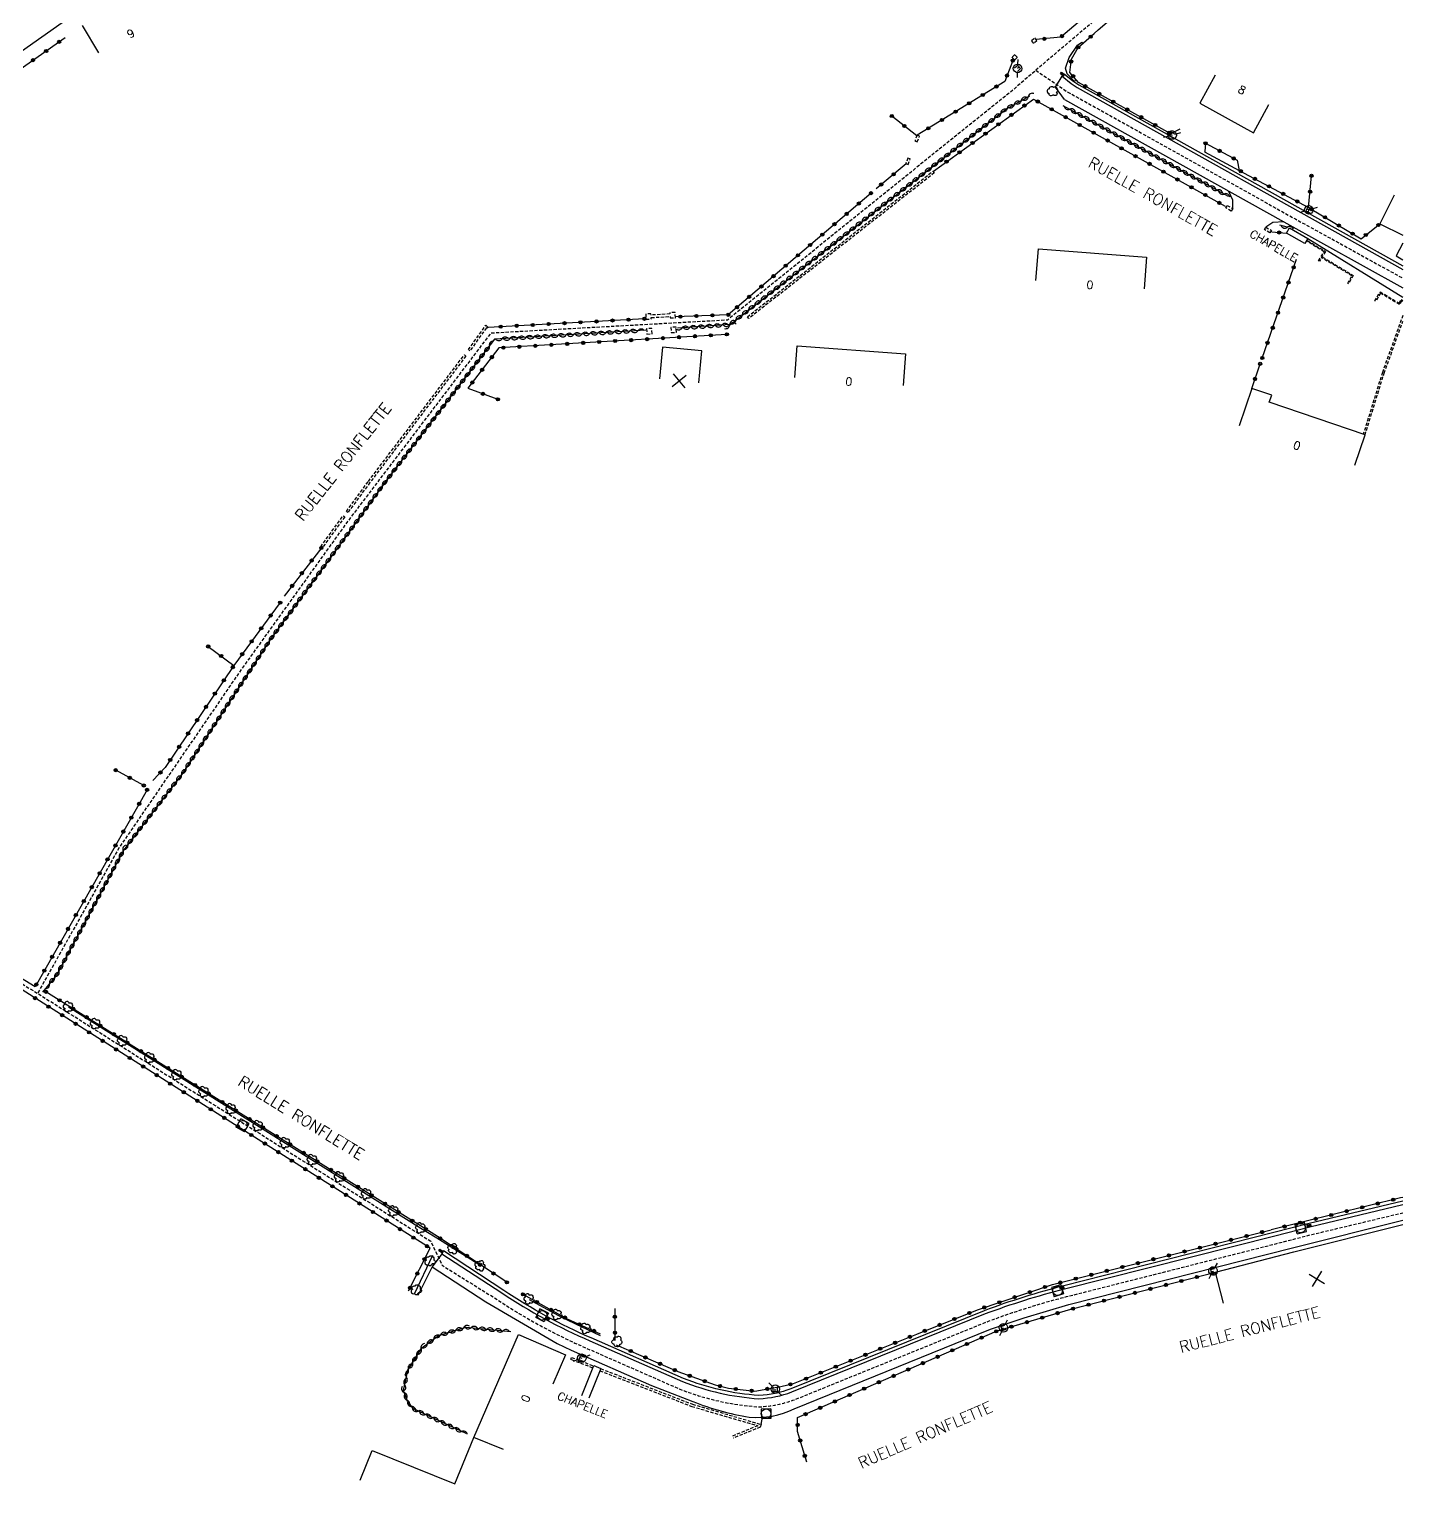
# Model space of a CAD drawing. Header units: millimetres. Extents: x 104000 to 105001, y 137000 to 138000.
# Drawn here: x 104785.3 to 105000, y 137483 to 137710.3 of the extents above; entities that cross this region are included whole.
import ezdxf
from ezdxf.enums import TextEntityAlignment as Align

# ---------------------------------------------------------------- set-up
doc = ezdxf.new("R2010")
doc.units = ezdxf.units.MM
doc.linetypes.add('DASHED', pattern=[0.75, 0.5, -0.25])
doc.layers.get('0').update_dxf_attribs({"linetype": 'CONTINUOUS'})
for name, color, linetype in [('W0001', 6, 'DASHED'), ('W0008', 7, 'CONTINUOUS'), ('W0100', 7, 'CONTINUOUS'), ('W0112', 1, 'DASHED'), ('W0300', 7, 'CONTINUOUS'), ('W0302', 3, 'CONTINUOUS'), ('W0310', 3, 'CONTINUOUS'), ('W0322', 7, 'CONTINUOUS'), ('W0334', 7, 'CONTINUOUS'), ('W0400', 7, 'CONTINUOUS'), ('W0420', 7, 'CONTINUOUS'), ('W0471', 7, 'CONTINUOUS'), ('W0984', 7, 'CONTINUOUS'), ('W0989', 7, 'CONTINUOUS'), ('W0991', 7, 'CONTINUOUS'), ('W1102', 7, 'CONTINUOUS')]:
    doc.layers.add(name, color=color, linetype=linetype)
doc.styles.get("Standard").update_dxf_attribs({"font": 'romans.shx', "width": 0.85})

# ---------------------------------------------------------------- blocks, each defined once
blk = doc.blocks.new('t991o')
at = {"color": 0, "linetype": 'Continuous'}
for p, q in [((-1, 1), (1, -1)), ((-1, -1), (1, 1))]:
    blk.add_line(p, q, dxfattribs=at)
blk = doc.blocks.new('t310o')
at = {"color": 0, "linetype": 'Continuous'}
for centre, start, end in [((-0.5, 0.38), 216.8699, 323.1304), ((0.5, -0.37), 36.8699, 143.1303)]:
    blk.add_arc(centre, 0.625, start, end, dxfattribs=at)
blk = doc.blocks.new('t322o')
at = {"color": 0, "linetype": 'Continuous'}
for radius in [0.25, 0.15]:
    blk.add_circle((0, 0), radius, dxfattribs=at)
blk = doc.blocks.new('T300')
for p, q in [((-0.8, 0.51), (-0.86, 0.34)), ((-0.86, 0.34), (-0.86, 0.17)), ((-0.86, 0.17), (-0.74, 0.06)), ((-0.69, 0.63), (-0.8, 0.51)), ((-0.8, -0.06), (-0.74, 0.06)), ((-0.74, 0.06), (-0.69, 0.11)), ((-0.57, 0.69), (-0.69, 0.63)), ((-0.46, 0.69), (-0.57, 0.69)), ((-0.29, 0.63), (-0.46, 0.69)), ((-0.29, 0.63), (-0.17, 0.74)), ((-0.23, 0.57), (-0.29, 0.63)), ((-0.17, 0.74), (-0.06, 0.8)), ((-0.06, 0.8), (0.06, 0.8)), ((0.06, 0.8), (0.23, 0.74)), ((0.23, 0.74), (0.34, 0.63)), ((0.34, 0.63), (0.4, 0.51)), ((0.46, 0.46), (0.34, 0.46)), ((0.4, 0.51), (0.4, 0.46)), ((0.57, 0.4), (0.46, 0.46)), ((0.57, 0.4), (0.69, 0.29)), ((0.69, 0.29), (0.74, 0.17)), ((0.74, 0.06), (0.69, -0.17)), ((0.74, 0.17), (0.74, 0.06)), ((-0.8, -0.17), (-0.8, -0.06)), ((-0.8, -0.23), (-0.8, -0.17)), ((-0.74, -0.34), (-0.8, -0.23)), ((-0.69, -0.4), (-0.74, -0.34)), ((-0.51, -0.46), (-0.69, -0.4)), ((-0.4, -0.46), (-0.51, -0.46)), ((-0.4, -0.46), (-0.34, -0.46)), ((-0.34, -0.46), (-0.34, -0.4)), ((-0.34, -0.51), (-0.34, -0.46)), ((-0.29, -0.63), (-0.34, -0.51)), ((-0.17, -0.74), (-0.29, -0.63)), ((-0.06, -0.8), (-0.17, -0.74)), ((0.06, -0.8), (-0.06, -0.8)), ((0.17, -0.74), (0.06, -0.8)), ((0.23, -0.69), (0.17, -0.74)), ((0.29, -0.46), (0.23, -0.46)), ((0.29, -0.63), (0.23, -0.69)), ((0.46, -0.4), (0.29, -0.46)), ((0.34, -0.51), (0.29, -0.63)), ((0.34, -0.51), (0.34, -0.46)), ((0.57, -0.34), (0.46, -0.4)), ((0.63, -0.29), (0.57, -0.34)), ((0.69, -0.17), (0.63, -0.29))]:
    blk.add_line(p, q)
blk = doc.blocks.new('T420')
for p, q in [((0.75, 0.75), (-0.75, 0.75)), ((-0.75, 0.75), (-0.75, -0.75)), ((0.75, 0.75), (0.75, -0.75)), ((0.75, -0.75), (-0.75, -0.75))]:
    blk.add_line(p, q)
blk.add_ellipse((0, 0), major_axis=(-0.53, 0.53), ratio=1, start_param=3.926991, end_param=10.210176)
blk = doc.blocks.new('T400')
for p, q in [((-0.15, 0.3), (0.15, 0.3)), ((-0.15, -0.25), (-0.15, 0.3)), ((-0.15, 0.15), (0.15, 0.15)), ((-0.15, 0), (0.15, 0)), ((0.15, 0.3), (0.15, -0.25)), ((-0.15, -0.15), (0.15, -0.15)), ((-0.15, -0.25), (-0.15, -0.3)), ((-0.15, -0.3), (0.15, -0.3)), ((0.15, -0.3), (0.15, -0.25))]:
    blk.add_line(p, q)
blk = doc.blocks.new('T471')
for p, q in [((-0.333334, 0.333334), (-0.333334, -0.333334)), ((-0.333334, 0.333334), (0.333334, 0.333334)), ((-0.333334, 0), (0, 0)), ((0.500001, 0.500001), (1.000002, 1.000002)), ((-0.500001, -0.500001), (-1.000002, -1.000002)), ((-0.333334, -0.333334), (0.333334, -0.333334))]:
    blk.add_line(p, q)
blk.add_ellipse((0, 0), major_axis=(0.471405, 0.471405), ratio=1, start_param=5.4977871438, end_param=11.780972451)

msp = doc.modelspace()

# ---------------------------------------------------------------- linework, layer by layer
at = {"layer": 'W0001', "flags": 128}
for points in [[(104973.09, 137735.15), (104967.99, 137727.03), (104962.45, 137720.59), (104947.97, 137708.44), (104938.67, 137700.49), (104923.57, 137688.35), (104894.42, 137664.85), (104857.42, 137662.8), (104835.07, 137633.41), (104818.44, 137610.27), (104799.4, 137582.49), (104786.62, 137559.67)], [(104942.63, 137703.88), (104947.61, 137700.49), (104983.19, 137680.66), (105000, 137671.4)]]:
    msp.add_lwpolyline(points, dxfattribs=at)
msp.add_lwpolyline([(104669.3, 137591.38), (104703.31, 137577.51), (104708.58, 137576.68), (104774.55, 137566.94), (104786.71, 137559.62), (104815.22, 137541.61), (104848.06, 137520.95), (104849.85, 137517.18), (104858.5, 137511.8, 0.044778), (104872.41, 137504.23), (104886.9, 137497.88, 0.078335), (104899.35, 137495.07, 0.076864), (104904.98, 137496.21), (104935.21, 137508.45, -0.02628), (104947.44, 137512.29), (104980.28, 137520.59), (104985.75, 137521.99), (105000, 137525.39)], format="xyb", dxfattribs=at)
at = {"layer": 'W0008'}
for points in [[(104896.34, 137781.65, 0.368401), (104892.56, 137782.63), (104881.52, 137776.16), (104864.12, 137766), (104852.49, 137759.18), (104838.28, 137750.85), (104828.64, 137747.43), (104826.71, 137746.69), (104825.44, 137745.64), (104823.93, 137743.43), (104820.87, 137738.22), (104816.57, 137731.44), (104813.42, 137727.53), (104783.23, 137706.21), (104763.36, 137689.36), (104754.35, 137679.9), (104745.04, 137670.14), (104734.83, 137659.47), (104718.82, 137642.62), (104712.51, 137636.01), (104702.18, 137625.17), (104691.75, 137614.21), (104683.85, 137605.85), (104672.47, 137590.62)], [(104849.77, 137519), (104859.19, 137512.86, 0.044803), (104872.92, 137505.38), (104887.39, 137499.04, 0.077746), (104899.36, 137496.34, 0.075582), (104904.52, 137497.39), (104934.75, 137509.63, -0.026321), (104947.13, 137513.51), (104979.97, 137521.81), (104985.45, 137523.21), (105000, 137526.69)], [(104848.27, 137516.93), (104856.65, 137511.48), (104867.84, 137504.99), (104870.01, 137503.92), (104882.54, 137498.42), (104889.04, 137495.9, 0.053973), (104897.84, 137493.47, 0.134723), (104904.84, 137494.75), (104935.56, 137507.18), (104940.81, 137509), (104947.8, 137511.05), (104982.72, 137519.93), (105000, 137524.24)]]:
    msp.add_lwpolyline(points, format="xyb", dxfattribs=at)
for points in [[(104946.76, 137702.96), (104948.14, 137701.83), (104949.09, 137701.2), (105000, 137672.76)], [(104947.09, 137699.34), (104981.37, 137680.2), (105000, 137669.88)]]:
    msp.add_lwpolyline(points, dxfattribs=at)
at = {"layer": 'W0100'}
msp.add_line((104793.56, 137710.88), (104796.13, 137706.59), dxfattribs=at)
for points in [[(104970.65, 137703.11), (104968.25, 137698.73), (104976.66, 137694.13), (104979.06, 137698.52)], [(104998.64, 137684.39), (104996.4, 137679.92), (105000, 137678.12)], [(104942.64, 137671.02), (104943.03, 137676), (104959.92, 137674.71), (104959.54, 137669.72)], [(104889.97, 137655.08), (104890.43, 137660.06), (104884.3, 137660.64), (104883.83, 137655.66)], [(104904.95, 137655.88), (104905.32, 137660.86), (104922.24, 137659.61), (104921.87, 137654.62)], [(104971.98, 137511.26), (104970.71, 137516.1), (104982.96, 137519.31), (105000, 137523.58)], [(104837.02, 137483.62), (104838.89, 137488.25), (104851.8, 137483.03), (104854.78, 137490.29), (104861.78, 137506.37), (104869.14, 137503.17), (104867.15, 137498.59)], [(104871.69, 137496.86), (104873.54, 137501.51), (104874.62, 137501.08), (104872.77, 137496.43)]]:
    msp.add_lwpolyline(points, dxfattribs=at)
msp.add_lwpolyline([(104981.82, 137678.45), (104982.27, 137679.25), (104985.14, 137677.61), (104984.69, 137676.81)], close=True, dxfattribs=at)
at = {"layer": 'W0100', "flags": 128}
msp.add_lwpolyline([(104992.47, 137642.18), (104994.08, 137646.91), (104979.12, 137652.01), (104979.5, 137653.12), (104976.38, 137654.18), (104974.39, 137648.35)], dxfattribs=at)
at = {"layer": 'W0112'}
for points in [[(104942.42, 137708.94), (104942.81, 137708.48), (104942.34, 137708.08), (104941.95, 137708.54)], [(104939.75, 137705.89), (104939.35, 137706.33), (104938.9, 137705.93), (104939.3, 137705.48)], [(104924.45, 137693.59), (104924.07, 137693.73), (104923.73, 137692.86), (104924.1, 137692.71)], [(104923.01, 137690.03), (104922.64, 137690.17), (104922.3, 137689.3), (104922.67, 137689.15)], [(104926.76, 137687.85), (104897.76, 137665.11), (104897.55, 137665.37), (104926.55, 137688.11)], [(104972.31, 137682.39), (104972.53, 137682.78), (104973.4, 137682.29), (104973.18, 137681.9)], [(104978.35, 137678.99), (104978.58, 137679.38), (104979.45, 137678.87), (104979.22, 137678.48)], [(104985.12, 137677.26), (104987.89, 137675.58), (104986.94, 137674.05), (104986.82, 137674.13), (104987.68, 137675.53), (104985.04, 137677.13)], [(104987.43, 137674.71), (104992.24, 137671.83), (104991.5, 137670.52), (104991.37, 137670.6), (104992.04, 137671.78), (104987.35, 137674.58)], [(104882.52, 137665.25), (104885.47, 137665.41), (104885.48, 137665.19), (104886.3, 137665.23), (104886.25, 137666.05), (104885.44, 137666.01), (104885.45, 137665.81), (104882.49, 137665.64), (104882.48, 137665.85), (104881.66, 137665.8), (104881.71, 137664.98), (104882.53, 137665.03)], [(104856.69, 137664.07), (104857.01, 137663.72), (104856.86, 137663.57), (104856.75, 137663.65), (104854.19, 137660.06), (104853.94, 137660.24)], [(104882.66, 137662.73), (104882.62, 137663.55), (104881.8, 137663.5), (104881.84, 137662.68)], [(104886.46, 137662.95), (104886.41, 137663.77), (104885.59, 137663.72), (104885.64, 137662.91)], [(104853.31, 137659.42), (104853.55, 137659.24), (104838.55, 137639.47), (104835.11, 137634.79), (104834.87, 137634.97), (104838.31, 137639.65)], [(104834.38, 137634.3), (104834.62, 137634.12), (104831.11, 137629.28), (104830.86, 137629.45)]]:
    msp.add_lwpolyline(points, close=True, dxfattribs=at)
for points in [[(105000, 137667.74), (104999.8, 137667.85), (104999.47, 137667.29), (104996.5, 137669.06), (104995.74, 137667.79), (104995.61, 137667.86), (104996.45, 137669.27), (104999.42, 137667.5), (104999.74, 137668.05), (105000, 137667.91)], [(105000, 137665.59), (104996.79, 137656.68), (104993.8, 137647.01)], [(104994.08, 137646.91), (104997.07, 137656.58), (105000, 137664.71)], [(104873.39, 137501.13), (104869.95, 137502.46), (104870.07, 137502.79), (104873.52, 137501.46)], [(104874.61, 137501.04), (104888.96, 137495.48), (104899.69, 137492.33), (104899.54, 137491.9), (104895.34, 137490.17)], [(104874.48, 137500.71), (104888.85, 137495.14), (104899.16, 137492.12), (104895.2, 137490.49)]]:
    msp.add_lwpolyline(points, dxfattribs=at)
at = {"layer": 'W0302'}
for points in [[(104855.72, 137517.2), (104848.99, 137521.41), (104847.29, 137522.45), (104846.51, 137522.93), (104830.84, 137532.78), (104791.45, 137557.49)], [(104845.54, 137512.71), (104848.41, 137518.78)], [(104863.45, 137511.84), (104868.47, 137509.06), (104874.53, 137506.23)]]:
    msp.add_lwpolyline(points, dxfattribs=at)
at = {"layer": 'W0310'}
for points in [[(104894.78, 137664.14), (104938.02, 137697.86), (104941.69, 137699.89)], [(104946.85, 137698.4), (104972.69, 137684.2)], [(104981.92, 137679.35), (104980.76, 137679.68)], [(104881.66, 137663.27), (104858.03, 137661.86), (104841.02, 137639.67), (104832.53, 137627.98), (104823.02, 137615.01), (104809.25, 137594.04), (104800.07, 137582.09), (104789.58, 137562.52), (104787.37, 137559.87)], [(104894.8, 137664.15), (104886.63, 137663.57)], [(104853.58, 137490.88), (104845.39, 137494.74), (104844.41, 137495.94), (104843.82, 137497.61), (104844.49, 137500.8), (104846.66, 137504.27), (104849.27, 137506.21), (104853.61, 137507.52), (104860.6, 137506.82)]]:
    msp.add_lwpolyline(points, dxfattribs=at)
at = {"layer": 'W0322'}
for points in [[(104970.53, 137734.36), (104968.94, 137731.05), (104967.14, 137728.05), (104962.54, 137722.8), (104960.01, 137720.49), (104946.52, 137709.08)], [(104965.13, 137694.71), (104963.75, 137693.97), (104949.3, 137702), (104947.94, 137703.54), (104948.19, 137705.62), (104949.24, 137707.47), (104951.77, 137709.65), (104952.39, 137710.21), (104961.75, 137718.3), (104967.58, 137724.06), (104972.53, 137730.62)], [(104783.01, 137702.42), (104782.48, 137703.06), (104790.93, 137708.99)], [(104946.52, 137709.08), (104942.63, 137708.69)], [(104939.13, 137705.67), (104937.76, 137702.13), (104924.07, 137693.73)], [(104926.65, 137688.14), (104942.25, 137699.38), (104972.22, 137682.66)], [(104924.03, 137693.63), (104920.12, 137696.74)], [(104969.15, 137692.48), (104974.09, 137689.82), (104974.43, 137688.23), (104985.27, 137682.43), (104993.47, 137677.57), (104996.4, 137679.92)], [(104922.38, 137689.27), (104917.66, 137685.37)], [(104985.27, 137682.43), (104985.71, 137687.41)], [(104916.87, 137684.69), (104894.54, 137665.69)], [(104979.51, 137678.63), (104981.82, 137678.45)], [(104978.02, 137658.93), (104983.37, 137674.37)], [(104881.46, 137665.06), (104857.01, 137663.72)], [(104894.57, 137665.69), (104886.29, 137665.36)], [(104894.35, 137662.63), (104858.72, 137660.5), (104853.86, 137654.2)], [(104976.38, 137654.18), (104977.69, 137658.03)], [(104853.86, 137654.2), (104858.56, 137652.48)], [(104831.02, 137629.34), (104825.14, 137621.7)], [(104824.54, 137620.71), (104817.3, 137610.9), (104806.55, 137594.95), (104804.62, 137592.93)], [(104803.21, 137592.14), (104798.82, 137594.54)], [(104803.73, 137591.47), (104786.22, 137560.7), (104776.77, 137566.47), (104774.45, 137567.44), (104703.47, 137577.94), (104690.19, 137583.38), (104687.87, 137584.32), (104685.59, 137585.28), (104684.02, 137585.94)], [(104844.59, 137513.19), (104847.96, 137519.86), (104821.11, 137536.85), (104774.63, 137566.26), (104773.58, 137561.37)], [(104859.96, 137514.53), (104849.1, 137521.67), (104847.69, 137522.58), (104830.85, 137533.08), (104787.92, 137559.91)], [(105000, 137527.8), (104999.64, 137527.71), (104979.39, 137522.72)], [(104877.02, 137504.78), (104886.66, 137500.61), (104892.5, 137498.5), (104894.59, 137497.99), (104898.71, 137497.53), (104902.78, 137498.24), (104904.78, 137498.7), (104924.01, 137506.44), (104933.51, 137510.24), (104945.24, 137514.19), (104979.39, 137522.72)], [(104906.82, 137486.41), (104905.4, 137491.21), (104905.39, 137493.39), (104936.58, 137506.93), (104948.09, 137510.32), (104970.71, 137516.1)], [(104862.47, 137512.65), (104869.36, 137508.84), (104874.54, 137506.5)], [(104876.83, 137510.43), (104876.85, 137505.43)]]:
    msp.add_lwpolyline(points, dxfattribs=at)
at = {"layer": 'W0322', "flags": 128}
msp.add_lwpolyline([(104813.28, 137613.87), (104817.3, 137610.9)], dxfattribs=at)
at = {"layer": 'W0334'}
for points in [[(104949.02, 137702.31), (104948.62, 137702.16), (104947.55, 137703.33), (104947.29, 137704.21), (104947.83, 137705.87), (104949.14, 137707.8), (104949.81, 137708.29), (104949.97, 137708.1)], [(104947.09, 137699.34), (104945.7, 137701.27), (104946.76, 137702.96), (104947.07, 137703.35), (104948.43, 137702.23), (104949.35, 137701.63), (105000, 137673.33)], [(104969.15, 137692.48), (104969.03, 137691.21), (104969.01, 137691.13), (104974.43, 137688.23)], [(104973.4, 137682.29), (104973.44, 137683.57), (104972.8, 137684.95)], [(104985.13, 137681.64), (104985.47, 137682.31)], [(104981.37, 137680.2), (104979.69, 137680.08), (104978.58, 137679.38)], [(104985.14, 137677.61), (105000, 137668.42)], [(105000, 137676.85), (104998.93, 137674.88), (105000, 137674.27)], [(104899.69, 137492.33), (104899.91, 137493.45)]]:
    msp.add_lwpolyline(points, dxfattribs=at)
msp.add_lwpolyline([(105000, 137527.2), (104985.33, 137523.7), (104979.84, 137522.3), (104947.01, 137514, 0.026337), (104934.57, 137510.09), (104904.34, 137497.86, -0.07503), (104899.36, 137496.84, -0.0775), (104887.58, 137499.51), (104873.11, 137505.84, -0.044814), (104859.47, 137513.27), (104850.04, 137519.42), (104849.77, 137519), (104848.27, 137516.93), (104846.03, 137512.47)], format="xyb", dxfattribs=at)
at = {"layer": 'W1102'}
msp.add_line((104859.41, 137488.39), (104854.78, 137490.29), dxfattribs=at)

# ---------------------------------------------------------------- block references
at = {"layer": 'W0300'}
for p, rotation in [((104945.34, 137700.62), 35.7659651241707), ((104791.45, 137557.49), 327.899374874945), ((104795.69, 137554.83), 327.899374874945), ((104799.92, 137552.17), 327.899374874945), ((104804.16, 137549.51), 327.899374874945), ((104808.4, 137546.86), 327.899374874945), ((104812.63, 137544.2), 327.899374874945), ((104816.87, 137541.54), 327.899374874945), ((104821.1, 137538.89), 327.899374874945), ((104825.34, 137536.23), 327.899374874945), ((104829.57, 137533.57), 327.899374874945), ((104833.81, 137530.91), 327.845835129135), ((104838.04, 137528.25), 327.845835129135), ((104842.27, 137525.59), 327.845835129135), ((104846.51, 137522.93), 327.845835129135), ((104851.48, 137519.86), 147.967142896889), ((104848.01, 137517.93), 64.6730541401147), ((104855.72, 137517.2), 147.967142896889), ((104845.87, 137513.41), 64.6730541401147), ((104863.45, 137511.84), 330.926960404009), ((104867.82, 137509.41), 330.926960404009), ((104872.33, 137507.25), 335.023090768693), ((104877.14, 137505.2), 270.28697940786)]:
    msp.add_blockref('T300', p, dxfattribs=dict(at, rotation=rotation))
at = {"layer": 'W0310'}
for p, rotation in [((104938.17, 137697.94), 28.9819707665135), ((104939.26, 137698.54), 28.9819707665135), ((104940.36, 137699.15), 28.9819707665135), ((104941.45, 137699.75), 28.9819707665135), ((104935.2, 137695.65), 37.9391475052471), ((104936.18, 137696.42), 37.9391475052471), ((104937.17, 137697.19), 37.9391475052471), ((104947.95, 137697.8), 331.203980645879), ((104949.04, 137697.19), 331.203980645879), ((104950.14, 137696.59), 331.203980645879), ((104951.24, 137695.99), 331.203980645879), ((104932.24, 137693.35), 37.9391475052471), ((104933.23, 137694.12), 37.9391475052471), ((104934.21, 137694.89), 37.9391475052471), ((104952.33, 137695.39), 331.203980645879), ((104953.43, 137694.79), 331.203980645879), ((104954.52, 137694.18), 331.203980645879), ((104955.62, 137693.58), 331.203980645879), ((104929.28, 137691.04), 37.9391475052471), ((104930.27, 137691.81), 37.9391475052471), ((104931.25, 137692.58), 37.9391475052471), ((104956.71, 137692.98), 331.203980645879), ((104957.81, 137692.38), 331.203980645879), ((104958.9, 137691.78), 331.203980645879), ((104960, 137691.17), 331.203980645879), ((104926.32, 137688.74), 37.9391475052471), ((104927.31, 137689.51), 37.9391475052471), ((104928.3, 137690.27), 37.9391475052471), ((104961.09, 137690.57), 331.203980645879), ((104962.19, 137689.97), 331.203980645879), ((104963.28, 137689.37), 331.203980645879), ((104964.38, 137688.76), 331.203980645879), ((104923.37, 137686.43), 37.9391475052471), ((104924.35, 137687.2), 37.9391475052471), ((104925.34, 137687.97), 37.9391475052471), ((104965.48, 137688.16), 331.203980645879), ((104966.57, 137687.56), 331.203980645879), ((104967.67, 137686.96), 331.203980645879), ((104920.41, 137684.13), 37.9391475052471), ((104921.4, 137684.89), 37.9391475052471), ((104922.38, 137685.66), 37.9391475052471), ((104968.76, 137686.36), 331.203980645879), ((104969.86, 137685.75), 331.203980645879), ((104970.95, 137685.15), 331.203980645879), ((104972.05, 137684.55), 331.203980645879), ((104917.45, 137681.82), 37.9391475052471), ((104918.44, 137682.59), 37.9391475052471), ((104919.42, 137683.36), 37.9391475052471), ((104915.48, 137680.28), 37.9391475052471), ((104916.47, 137681.05), 37.9391475052471), ((104912.52, 137677.98), 37.9391475052471), ((104913.51, 137678.75), 37.9391475052471), ((104914.49, 137679.52), 37.9391475052471), ((104981.92, 137679.35), 164.071559563642), ((104909.57, 137675.67), 37.9391475052471), ((104910.55, 137676.44), 37.9391475052471), ((104911.54, 137677.21), 37.9391475052471), ((104906.61, 137673.37), 37.9391475052471), ((104907.59, 137674.14), 37.9391475052471), ((104908.58, 137674.9), 37.9391475052471), ((104903.65, 137671.06), 37.9391475052471), ((104904.64, 137671.83), 37.9391475052471), ((104905.62, 137672.6), 37.9391475052471), ((104900.69, 137668.76), 37.9391475052471), ((104901.68, 137669.52), 37.9391475052471), ((104902.66, 137670.29), 37.9391475052471), ((104897.74, 137666.45), 37.9391475052471), ((104898.72, 137667.22), 37.9391475052471), ((104899.71, 137667.99), 37.9391475052471), ((104894.8, 137664.15), 184.022235636174), ((104894.78, 137664.14), 37.9391475052471), ((104895.76, 137664.91), 37.9391475052471), ((104896.75, 137665.68), 37.9391475052471), ((104859.2, 137661.93), 183.417392227651), ((104860.45, 137662), 183.417392227651), ((104861.7, 137662.07), 183.417392227651), ((104862.95, 137662.15), 183.417392227651), ((104864.2, 137662.22), 183.417392227651), ((104865.44, 137662.3), 183.417392227651), ((104866.69, 137662.37), 183.417392227651), ((104867.94, 137662.45), 183.417392227651), ((104869.19, 137662.52), 183.417392227651), ((104870.43, 137662.6), 183.417392227651), ((104871.68, 137662.67), 183.417392227651), ((104872.93, 137662.75), 183.417392227651), ((104874.18, 137662.82), 183.417392227651), ((104875.43, 137662.89), 183.417392227651), ((104876.67, 137662.97), 183.417392227651), ((104877.92, 137663.04), 183.417392227651), ((104879.17, 137663.12), 183.417392227651), ((104880.42, 137663.19), 183.417392227651), ((104887.32, 137663.62), 184.022235636174), ((104888.56, 137663.71), 184.022235636174), ((104889.81, 137663.79), 184.022235636174), ((104891.06, 137663.88), 184.022235636174), ((104892.3, 137663.97), 184.022235636174), ((104893.55, 137664.06), 184.022235636174), ((104856.46, 137659.81), 232.521939431185), ((104857.23, 137660.8), 232.521939431185), ((104854.18, 137656.84), 232.521939431185), ((104854.94, 137657.83), 232.521939431185), ((104855.7, 137658.82), 232.521939431185), ((104852.66, 137654.85), 232.521939431185), ((104853.42, 137655.84), 232.521939431185), ((104851.14, 137652.87), 232.521939431185), ((104851.9, 137653.86), 232.521939431185), ((104848.86, 137649.89), 232.521939431185), ((104849.62, 137650.88), 232.521939431185), ((104850.38, 137651.88), 232.521939431185), ((104847.34, 137647.91), 232.521939431185), ((104848.1, 137648.9), 232.521939431185), ((104845.82, 137645.92), 232.521939431185), ((104846.58, 137646.92), 232.521939431185), ((104844.3, 137643.94), 232.521939431185), ((104845.06, 137644.93), 232.521939431185), ((104842.01, 137640.96), 232.521939431185), ((104842.77, 137641.96), 232.521939431185), ((104843.54, 137642.95), 232.521939431185), ((104840.51, 137638.97), 234.000896289686), ((104841.25, 137639.97), 232.521939431185), ((104839.04, 137636.95), 234.000896289686), ((104839.78, 137637.96), 234.000896289686), ((104837.57, 137634.92), 234.000896289686), ((104838.31, 137635.93), 234.000896289686), ((104835.37, 137631.89), 234.000896289686), ((104836.1, 137632.9), 234.000896289686), ((104836.84, 137633.91), 234.000896289686), ((104833.9, 137629.87), 234.000896289686), ((104834.63, 137630.88), 234.000896289686), ((104832.43, 137627.84), 233.753726001132), ((104833.16, 137628.85), 234.000896289686), ((104830.95, 137625.83), 233.753726001132), ((104831.69, 137626.84), 233.753726001132), ((104828.73, 137622.8), 233.753726001132), ((104829.47, 137623.81), 233.753726001132), ((104830.21, 137624.82), 233.753726001132), ((104827.25, 137620.79), 233.753726001132), ((104827.99, 137621.8), 233.753726001132), ((104825.78, 137618.77), 233.753726001132), ((104826.52, 137619.78), 233.753726001132), ((104823.56, 137615.75), 233.753726001132), ((104824.3, 137616.75), 233.753726001132), ((104825.04, 137617.76), 233.753726001132), ((104822.15, 137613.68), 236.705131974236), ((104822.83, 137614.73), 236.705131974236), ((104820.78, 137611.59), 236.705131974236), ((104821.46, 137612.64), 236.705131974236), ((104819.4, 137609.5), 236.705131974236), ((104820.09, 137610.55), 236.705131974236), ((104818.03, 137607.41), 236.705131974236), ((104818.72, 137608.46), 236.705131974236), ((104816.66, 137605.33), 236.705131974236), ((104817.35, 137606.37), 236.705131974236), ((104814.6, 137602.19), 236.705131974236), ((104815.29, 137603.24), 236.705131974236), ((104815.97, 137604.28), 236.705131974236), ((104813.23, 137600.1), 236.705131974236), ((104813.91, 137601.15), 236.705131974236), ((104811.86, 137598.01), 236.705131974236), ((104812.54, 137599.06), 236.705131974236), ((104810.48, 137595.92), 236.705131974236), ((104811.17, 137596.97), 236.705131974236), ((104809.1, 137593.84), 232.484408468318), ((104809.8, 137594.88), 236.705131974236), ((104806.81, 137590.87), 232.484408468318), ((104807.57, 137591.86), 232.484408468318), ((104808.33, 137592.85), 232.484408468318), ((104805.29, 137588.89), 232.484408468318), ((104806.05, 137589.88), 232.484408468318), ((104803.77, 137586.9), 232.484408468318), ((104804.53, 137587.89), 232.484408468318), ((104802.25, 137584.92), 232.484408468318), ((104803.01, 137585.91), 232.484408468318), ((104799.99, 137581.93), 241.790559358818), ((104800.72, 137582.94), 232.484408468318), ((104801.48, 137583.93), 232.484408468318), ((104798.8, 137579.73), 241.790559358818), ((104799.4, 137580.83), 241.790559358818), ((104797.62, 137577.52), 241.790559358818), ((104798.21, 137578.62), 241.790559358818), ((104796.44, 137575.32), 241.790559358818), ((104797.03, 137576.42), 241.790559358818), ((104795.26, 137573.12), 241.790559358818), ((104795.85, 137574.22), 241.790559358818), ((104794.08, 137570.91), 241.790559358818), ((104794.67, 137572.02), 241.790559358818), ((104792.9, 137568.71), 241.790559358818), ((104793.49, 137569.81), 241.790559358818), ((104791.71, 137566.51), 241.790559358818), ((104792.3, 137567.61), 241.790559358818), ((104790.53, 137564.3), 241.790559358818), ((104791.12, 137565.41), 241.790559358818), ((104789.27, 137562.16), 230.191027959131), ((104789.94, 137563.2), 241.790559358818), ((104788.47, 137561.2), 230.191027959131), ((104853.16, 137507.38), 16.85017483945894), ((104854.38, 137507.44), 354.2272887946717), ((104855.63, 137507.32), 354.2272887946717), ((104847.51, 137504.9), 36.46840061869367), ((104848.52, 137505.65), 36.46840061869367), ((104849.57, 137506.3), 16.85017483945894), ((104850.76, 137506.66), 16.85017483945894), ((104851.96, 137507.02), 16.85017483945894), ((104856.87, 137507.19), 354.2272887946717), ((104858.11, 137507.07), 354.2272887946717), ((104859.36, 137506.94), 354.2272887946717), ((104845.89, 137503.05), 57.97560819480965), ((104846.56, 137504.11), 57.97560819480965), ((104844.57, 137500.93), 57.97560819480965), ((104845.23, 137501.99), 57.97560819480965), ((104844.01, 137498.51), 78.27982177283198), ((104844.26, 137499.73), 78.27982177283198), ((104843.94, 137497.29), 109.242694265245), ((104844.35, 137496.11), 109.242694265245), ((104845.08, 137495.12), 129.3596372766902), ((104846.08, 137494.41), 154.7822003609902), ((104847.21, 137493.88), 154.7822003609902), ((104848.35, 137493.35), 154.7822003609902), ((104849.48, 137492.82), 154.7822003609902), ((104850.61, 137492.28), 154.7822003609902), ((104851.74, 137491.75), 154.7822003609902), ((104852.87, 137491.22), 154.7822003609902)]:
    msp.add_blockref('t310o', p, dxfattribs=dict(at, rotation=rotation))
at = {"layer": 'W0322'}
for p, rotation in [((104789.99, 137708.33), 35.09778050551059), ((104943.95, 137708.8), 184.828020007864), ((104946.71, 137709.23), 220.2378388484176), ((104949.24, 137707.47), 240.411344027335), ((104951.2, 137709.13), 42.44688109424855), ((104785.9, 137705.46), 35.09778050551059), ((104787.94, 137706.89), 35.09778050551059), ((104939.03, 137705.4), 248.893686792798), ((104948.14, 137705.25), 263.380000486071), ((104938.12, 137703.06), 248.893686792798), ((104948.46, 137702.96), 311.2155660213101), ((104936.48, 137701.34), 211.496152856375), ((104950.37, 137701.4), 330.955964010286), ((104932.22, 137698.73), 211.496152856375), ((104934.35, 137700.03), 211.496152856375), ((104940.85, 137698.37), 35.76596512417061), ((104942.93, 137699), 330.8558140883761), ((104952.55, 137700.19), 330.955964010286), ((104954.74, 137698.98), 330.955964010286), ((104920.12, 137696.74), 141.549739719968), ((104927.96, 137696.12), 211.496152856375), ((104930.09, 137697.42), 211.496152856375), ((104938.82, 137696.91), 35.76596512417061), ((104945.11, 137697.78), 330.8558140883761), ((104947.3, 137696.56), 330.8558140883761), ((104956.92, 137697.76), 330.955964010286), ((104959.11, 137696.55), 330.955964010286), ((104922.08, 137695.19), 141.549739719968), ((104925.82, 137694.81), 211.496152856375), ((104934.77, 137693.99), 35.76596512417061), ((104936.79, 137695.45), 35.76596512417061), ((104949.48, 137695.34), 330.8558140883761), ((104951.66, 137694.13), 330.8558140883761), ((104961.29, 137695.33), 330.955964010286), ((104963.48, 137694.12), 330.955964010286), ((104932.74, 137692.53), 35.76596512417061), ((104953.85, 137692.91), 330.8558140883761), ((104956.03, 137691.69), 330.8558140883761), ((104969.15, 137692.48), 331.706925922673), ((104928.68, 137689.61), 35.76596512417061), ((104930.71, 137691.07), 35.76596512417061), ((104958.21, 137690.47), 330.8558140883761), ((104960.4, 137689.26), 330.8558140883761), ((104971.35, 137691.29), 331.706925922673), ((104973.55, 137690.11), 331.706925922673), ((104920.4, 137687.63), 219.525530683363), ((104962.58, 137688.04), 330.8558140883761), ((104964.76, 137686.82), 330.8558140883761), ((104974.67, 137688.11), 331.828231343578), ((104976.87, 137686.93), 331.828231343578), ((104985.71, 137687.41), 84.9581729771187), ((104916.87, 137684.69), 220.390563627362), ((104918.47, 137686.04), 219.525530683363), ((104966.95, 137685.6), 330.8558140883761), ((104979.08, 137685.75), 331.828231343578), ((104981.28, 137684.57), 331.828231343578), ((104985.49, 137684.92), 84.9581729771187), ((104914.97, 137683.07), 220.390563627362), ((104969.13, 137684.39), 330.8558140883761), ((104971.31, 137683.17), 330.8558140883761), ((104983.49, 137683.39), 331.828231343578), ((104913.07, 137681.45), 220.390563627362), ((104985.68, 137682.19), 329.355327296746), ((104987.83, 137680.91), 329.355327296746), ((104909.26, 137678.21), 220.390563627362), ((104911.16, 137679.83), 220.390563627362), ((104980.66, 137678.54), 356.582546785303), ((104989.98, 137679.64), 329.355327296746), ((104992.13, 137678.36), 329.355327296746), ((104994.21, 137678.16), 38.63241065009129), ((104996.16, 137679.72), 38.63241065009129), ((104907.35, 137676.59), 220.390563627362), ((104903.54, 137673.35), 220.390563627362), ((104905.45, 137674.97), 220.390563627362), ((104901.64, 137671.73), 220.390563627362), ((104982.93, 137673.1), 70.8888757540452), ((104899.74, 137670.11), 220.390563627362), ((104982.12, 137670.74), 70.8888757540452), ((104895.93, 137666.87), 220.390563627362), ((104897.83, 137668.49), 220.390563627362), ((104981.3, 137668.38), 70.8888757540452), ((104866.48, 137664.24), 183.143195895116), ((104868.98, 137664.38), 183.143195895116), ((104871.47, 137664.51), 183.143195895116), ((104873.97, 137664.65), 183.143195895116), ((104876.47, 137664.79), 183.143195895116), ((104878.96, 137664.92), 183.143195895116), ((104881.46, 137665.06), 183.143195895116), ((104887.07, 137665.39), 182.292619091244), ((104889.57, 137665.49), 182.292619091244), ((104892.07, 137665.59), 182.292619091244), ((104894.57, 137665.69), 182.292619091244), ((104980.48, 137666.01), 70.8888757540452), ((104858.99, 137663.83), 183.143195895116), ((104861.49, 137663.97), 183.143195895116), ((104863.99, 137664.1), 183.143195895116), ((104884.36, 137662.03), 183.407517896694), ((104886.86, 137662.18), 183.407517896694), ((104889.36, 137662.33), 183.407517896694), ((104891.85, 137662.48), 183.407517896694), ((104894.35, 137662.63), 183.407517896694), ((104979.66, 137663.65), 70.8888757540452), ((104859.41, 137660.55), 183.407517896694), ((104861.9, 137660.69), 183.407517896694), ((104864.4, 137660.84), 183.407517896694), ((104866.9, 137660.99), 183.407517896694), ((104869.39, 137661.14), 183.407517896694), ((104871.89, 137661.29), 183.407517896694), ((104874.38, 137661.44), 183.407517896694), ((104876.88, 137661.59), 183.407517896694), ((104879.37, 137661.73), 183.407517896694), ((104881.87, 137661.88), 183.407517896694), ((104978.84, 137661.29), 70.8888757540452), ((104857.62, 137659.07), 232.357917550971), ((104977.69, 137658.03), 71.16856311299878), ((104978.02, 137658.93), 70.8888757540452), ((104854.56, 137655.11), 232.357917550971), ((104856.09, 137657.09), 232.357917550971), ((104976.89, 137655.67), 71.16856311299878), ((104856.21, 137653.34), 339.843020755674), ((104858.56, 137652.48), 339.843020755674), ((104830.96, 137629.27), 232.43235918261), ((104829.44, 137627.29), 232.43235918261), ((104826.39, 137623.33), 232.43235918261), ((104827.91, 137625.31), 232.43235918261), ((104823.05, 137618.7), 233.587484859321), ((104824.54, 137620.71), 233.587484859321), ((104821.57, 137616.69), 233.587484859321), ((104820.08, 137614.67), 233.587484859321), ((104813.28, 137613.87), 323.5874848591894), ((104815.29, 137612.38), 323.5874848591894), ((104818.6, 137612.66), 233.587484859321), ((104817.13, 137610.64), 236.015678740038), ((104815.73, 137608.57), 236.015678740038), ((104814.33, 137606.5), 236.015678740038), ((104812.93, 137604.42), 236.015678740038), ((104811.54, 137602.35), 236.015678740038), ((104808.74, 137598.2), 236.015678740038), ((104810.14, 137600.28), 236.015678740038), ((104807.35, 137596.13), 236.015678740038), ((104798.82, 137594.54), 151.353834056223), ((104805.81, 137594.17), 226.392940355812), ((104801.02, 137593.34), 151.353834056223), ((104803.21, 137592.14), 151.353834056223), ((104803.73, 137591.47), 240.353265596823), ((104802.5, 137589.29), 240.353265596823), ((104801.26, 137587.12), 240.353265596823), ((104800.02, 137584.95), 240.353265596823), ((104798.79, 137582.78), 240.353265596823), ((104797.55, 137580.6), 240.353265596823), ((104796.31, 137578.43), 240.353265596823), ((104795.08, 137576.26), 240.353265596823), ((104793.84, 137574.09), 240.353265596823), ((104792.6, 137571.91), 240.353265596823), ((104791.37, 137569.74), 240.353265596823), ((104790.13, 137567.57), 240.353265596823), ((104788.89, 137565.39), 240.353265596823), ((104787.66, 137563.22), 240.353265596823), ((104786.42, 137561.05), 240.353265596823), ((104787.92, 137559.91), 327.9999791424311), ((104786.22, 137558.93), 147.678249306513), ((104788.33, 137557.59), 147.678249306513), ((104790.04, 137558.59), 327.9999791424311), ((104792.16, 137557.26), 327.9999791424311), ((104790.45, 137556.25), 147.678249306513), ((104794.28, 137555.94), 327.9999791424311), ((104792.56, 137554.92), 147.678249306513), ((104794.67, 137553.58), 147.678249306513), ((104796.4, 137554.61), 327.9999791424311), ((104798.52, 137553.29), 327.9999791424311), ((104796.78, 137552.24), 147.678249306513), ((104798.9, 137550.91), 147.678249306513), ((104800.64, 137551.96), 327.9999791424311), ((104802.76, 137550.64), 327.9999791424311), ((104801.01, 137549.57), 147.678249306513), ((104803.12, 137548.23), 147.678249306513), ((104804.88, 137549.31), 327.9999791424311), ((104805.23, 137546.9), 147.678249306513), ((104807, 137547.99), 327.9999791424311), ((104809.12, 137546.66), 327.9999791424311), ((104807.35, 137545.56), 147.678249306513), ((104809.46, 137544.22), 147.678249306513), ((104811.24, 137545.34), 327.9999791424311), ((104813.36, 137544.02), 327.9999791424311), ((104811.57, 137542.89), 147.678249306513), ((104813.68, 137541.55), 147.678249306513), ((104815.48, 137542.69), 327.9999791424311), ((104817.6, 137541.37), 327.9999791424311), ((104815.8, 137540.21), 147.678249306513), ((104819.72, 137540.04), 327.9999791424311), ((104817.91, 137538.88), 147.678249306513), ((104820.02, 137537.54), 147.678249306513), ((104821.84, 137538.72), 327.9999791424311), ((104823.96, 137537.39), 327.9999791424311), ((104822.14, 137536.2), 147.667769863146), ((104824.25, 137534.87), 147.667769863146), ((104826.08, 137536.07), 327.9999791424311), ((104828.2, 137534.74), 327.9999791424311), ((104826.36, 137533.53), 147.667769863146), ((104830.32, 137533.42), 327.9999791424311), ((104828.47, 137532.19), 147.667769863146), ((104830.58, 137530.86), 147.667769863146), ((104832.44, 137532.09), 328.0508924908851), ((104834.56, 137530.77), 328.0508924908851), ((104832.7, 137529.52), 147.667769863146), ((104834.81, 137528.18), 147.667769863146), ((104836.68, 137529.45), 328.0508924908851), ((104838.8, 137528.12), 328.0508924908851), ((104836.92, 137526.84), 147.667769863146), ((104839.03, 137525.51), 147.667769863146), ((104840.92, 137526.8), 328.0508924908851), ((104843.05, 137525.48), 328.0508924908851), ((104991.21, 137525.64), 193.863542316021), ((104993.64, 137526.23), 193.863542316021), ((104996.07, 137526.83), 193.863542316021), ((104998.49, 137527.43), 193.863542316021), ((104841.15, 137524.17), 147.667769863146), ((104845.17, 137524.16), 328.0508924908851), ((104981.5, 137523.24), 193.863542316021), ((104983.93, 137523.84), 193.863542316021), ((104986.36, 137524.44), 193.863542316021), ((104988.79, 137525.04), 193.863542316021), ((104843.26, 137522.83), 147.667769863146), ((104845.37, 137521.5), 147.667769863146), ((104847.29, 137522.83), 328.0508924908851), ((104849.52, 137521.39), 146.675496457276), ((104973.13, 137521.16), 14.0219508526164), ((104975.56, 137521.76), 14.0219508526164), ((104977.99, 137522.37), 14.0219508526164), ((104847.48, 137520.16), 147.667769863146), ((104851.61, 137520.02), 146.675496457276), ((104853.7, 137518.65), 146.675496457276), ((104963.43, 137518.73), 14.0219508526164), ((104965.86, 137519.34), 14.0219508526164), ((104968.28, 137519.94), 14.0219508526164), ((104970.71, 137520.55), 14.0219508526164), ((104847.08, 137518.13), 63.2533112221433), ((104855.78, 137517.27), 146.675496457276), ((104956.16, 137516.92), 14.0219508526164), ((104958.58, 137517.52), 14.0219508526164), ((104961.01, 137518.13), 14.0219508526164), ((104845.96, 137515.89), 63.2533112221433), ((104857.87, 137515.9), 146.675496457276), ((104859.96, 137514.53), 146.675496457276), ((104946.45, 137514.49), 14.0219508526164), ((104948.88, 137515.1), 14.0219508526164), ((104951.3, 137515.7), 14.0219508526164), ((104953.73, 137516.31), 14.0219508526164), ((104962.97, 137514.12), 14.3174130202739), ((104965.39, 137514.74), 14.3174130202739), ((104967.81, 137515.36), 14.3174130202739), ((104970.24, 137515.97), 14.3174130202739), ((104844.83, 137513.66), 63.2533112221433), ((104862.47, 137512.65), 331.077731542898), ((104939.32, 137512.2), 18.59321798761011), ((104941.69, 137512.99), 18.59321798761011), ((104944.06, 137513.79), 18.59321798761011), ((104955.7, 137512.26), 14.3174130202739), ((104958.13, 137512.88), 14.3174130202739), ((104960.55, 137513.5), 14.3174130202739), ((104864.66, 137511.44), 331.077731542898), ((104866.85, 137510.23), 331.077731542898), ((104932.24, 137509.73), 21.8227109244158), ((104934.58, 137510.6), 18.59321798761011), ((104936.95, 137511.4), 18.59321798761011), ((104946.03, 137509.72), 16.4217921981366), ((104948.44, 137510.41), 14.3174130202739), ((104950.86, 137511.03), 14.3174130202739), ((104953.28, 137511.65), 14.3174130202739), ((104869.04, 137509.02), 331.077731542898), ((104871.3, 137507.96), 335.659106929042), ((104876.83, 137509.14), 270.28697940786), ((104927.59, 137507.87), 21.8227109244158), ((104929.91, 137508.8), 21.8227109244158), ((104938.84, 137507.6), 16.4217921981366), ((104941.24, 137508.3), 16.4217921981366), ((104943.64, 137509.01), 16.4217921981366), ((104873.58, 137506.93), 335.659106929042), ((104876.85, 137506.64), 270.28697940786), ((104920.63, 137505.08), 21.9292780353344), ((104922.95, 137506.01), 21.9292780353344), ((104925.27, 137506.94), 21.8227109244158), ((104934.16, 137505.88), 23.4618972228199), ((104936.45, 137506.87), 23.4618972228199), ((104879.32, 137503.79), 336.574193716721), ((104881.61, 137502.79), 336.574193716721), ((104916, 137503.21), 21.9292780353344), ((104918.31, 137504.15), 21.9292780353344), ((104927.28, 137502.89), 23.4618972228199), ((104929.57, 137503.89), 23.4618972228199), ((104931.86, 137504.88), 23.4618972228199), ((104883.91, 137501.8), 336.574193716721), ((104886.2, 137500.81), 336.574193716721), ((104911.36, 137501.34), 21.9292780353344), ((104913.68, 137502.28), 21.9292780353344), ((104922.69, 137500.9), 23.4618972228199), ((104924.98, 137501.9), 23.4618972228199), ((104888.54, 137499.93), 340.195703364176), ((104890.89, 137499.08), 340.195703364176), ((104893.27, 137498.31), 346.113179570276), ((104904.27, 137498.58), 78.79890971739292), ((104906.72, 137499.48), 21.9292780353344), ((104909.04, 137500.41), 21.9292780353344), ((104918.1, 137498.91), 23.4618972228199), ((104920.4, 137499.9), 23.4618972228199), ((104895.72, 137497.86), 353.606407112825), ((104898.21, 137497.58), 353.606407112825), ((104900.67, 137497.87), 9.998824837648803), ((104911.22, 137495.92), 23.4618972228199), ((104913.52, 137496.92), 23.4618972228199), ((104915.81, 137497.91), 23.4618972228199), ((104906.64, 137493.93), 23.4618972228199), ((104908.93, 137494.93), 23.4618972228199), ((104905.4, 137492.25), 90.1807101372843), ((104905.81, 137489.81), 106.459068162905), ((104906.52, 137487.41), 106.459068162905)]:
    msp.add_blockref('t322o', p, dxfattribs=dict(at, rotation=rotation))
at = {"layer": 'W0400'}
for p, rotation in [((104946.8, 137703.28), 50.89058874074381), ((104985.3, 137523.42), 283.433317757), ((104849.65, 137519.41), 57.26706637041815), ((104946.72, 137513.7), 106.6350702282613), ((104866.31, 137508.88), 59.119810655632)]:
    msp.add_blockref('T400', p, dxfattribs=dict(at, rotation=rotation))
at = {"layer": 'W0420'}
for p, rotation in [((104818.67, 137539.05), 240.353265596823), ((104984.04, 137523.02), 193.433317757), ((104946.01, 137513.21), 16.63507022826139), ((104865.47, 137509.37), 333.73845636139), ((104900.47, 137493.99), 0.9375060554973941)]:
    msp.add_blockref('T420', p, dxfattribs=dict(at, rotation=rotation))
at = {"layer": 'W0471'}
for p, rotation in [((104939.77, 137704.17), 221.918645621491), ((104963.94, 137693.76), 330.955964010286), ((104985.3, 137682.08), 331.912877805027), ((104970.32, 137516.29), 16.4217921981366), ((104937.57, 137507.42), 18.59321798761011), ((104871.66, 137502.66), 336.536982148264), ((104901.91, 137497.82), 90.1807101372843)]:
    msp.add_blockref('T471', p, dxfattribs=dict(at, rotation=rotation))
at = {"layer": 'W0991'}
for p, rotation in [((104886.9, 137655.37), 84.64443520952139), ((104986.55, 137515.06), 284.0688612336812)]:
    msp.add_blockref('t991o', p, dxfattribs=dict(at, rotation=rotation))

# ---------------------------------------------------------------- texts
at = {"layer": 'W0984'}
for rotation, p in [(330.1628, (104979.81, 137676.45)), (338.3302, (104871.79, 137495.35))]:
    msp.add_text('CHAPELLE', height=1.25, rotation=rotation, dxfattribs=at).set_placement(p, align=Align.MIDDLE)
at = {"layer": 'W0989'}
for rotation, p in [(330.8642, (104960.92, 137684.18)), (51.7915, (104834.36, 137642.74)), (328.2442, (104827.84, 137540.23)), (14.2676, (104976.06, 137507.14)), (23.5136, (104925.35, 137490.69))]:
    msp.add_text('RUELLE RONFLETTE', height=1.75, rotation=rotation, dxfattribs=at).set_placement(p, align=Align.MIDDLE)
at = {"layer": 'W0991'}
for s, rotation, p in [('9', 30.9795, (104801.19, 137709.63)), ('8', 331.3499, (104974.85, 137700.82)), ('0', 355.6229, (104951.09, 137670.37)), ('0', 355.7621, (104913.41, 137655.25)), ('0', 341.1665, (104983.43, 137645.26)), ('0', 66.4645, (104862.89, 137496.38))]:
    msp.add_text(s, height=1.25, rotation=rotation, dxfattribs=at).set_placement(p, align=Align.MIDDLE)

doc.saveas('drawing.dxf')
